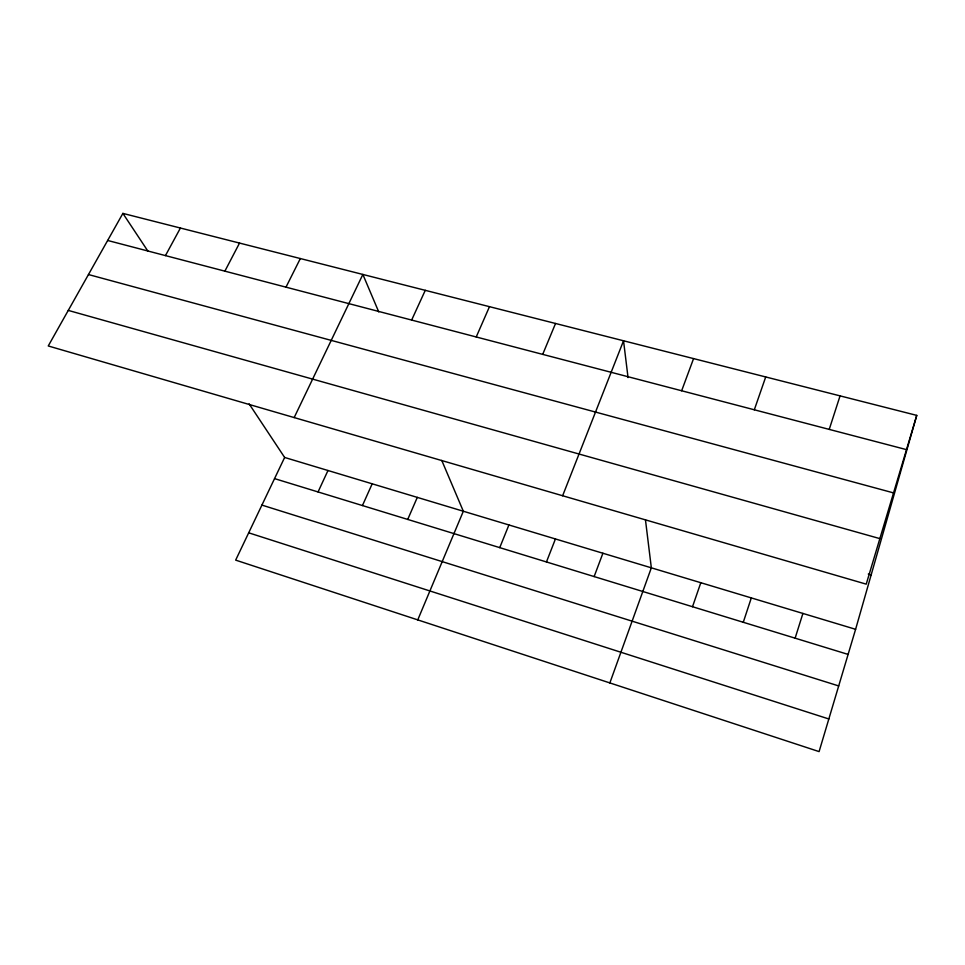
<?xml version="1.0" encoding="UTF-8"?>
<svg xmlns="http://www.w3.org/2000/svg" width="965" height="965" viewBox="0 0 965 965"><rect width="100%" height="100%" fill="white"/><g stroke="black" fill="none" stroke-linecap="round" stroke-linejoin="round"><path stroke-width="1.45" d="M249.115 403.853L284.639 457.458L235.665 560.122L819.092 751.602L855.605 629.301L916.75 415.384L122.893 213.398L48.25 345.965L866.232 584.151L916.75 415.384M795.124 638.179L802.904 613.438M829.225 429.401L840.069 395.867M743.279 622.28L751.313 597.914M692.52 606.72L700.807 582.715M754.316 409.787L765.715 376.953M609.856 682.93L651.339 567.83L645.452 519.725M681.652 390.753L693.57 358.594M594.138 576.575L602.896 553.247M546.455 561.956L555.43 538.965M562.631 495.745L623.535 340.778L628.046 377.58M499.737 547.638L508.917 524.96M542.704 354.372L555.538 323.48M417.761 619.892L463.333 511.245L441.765 460.426M407.725 519.435L417.302 497.385M476.228 336.966L489.484 306.665M362.442 505.551L372.188 483.815M411.645 320.054L425.276 290.332M318.052 491.945L327.979 470.51M294.168 417.58L362.864 274.446L378.762 311.936M285.99 287.16L300.332 258.548M224.869 271.165L239.537 243.071M165.449 255.604L180.419 228.03M107.646 240.466L906.497 449.63M88.466 274.543L893.542 492.898M68.274 310.404L879.863 538.615M868.295 574.066L871.154 574.887M284.639 457.458L855.605 629.301M274.555 478.616L848.114 654.415M261.913 505.093L838.706 685.934M248.693 532.813L828.839 718.973M122.893 213.398L147.971 251.238"/></g></svg>
